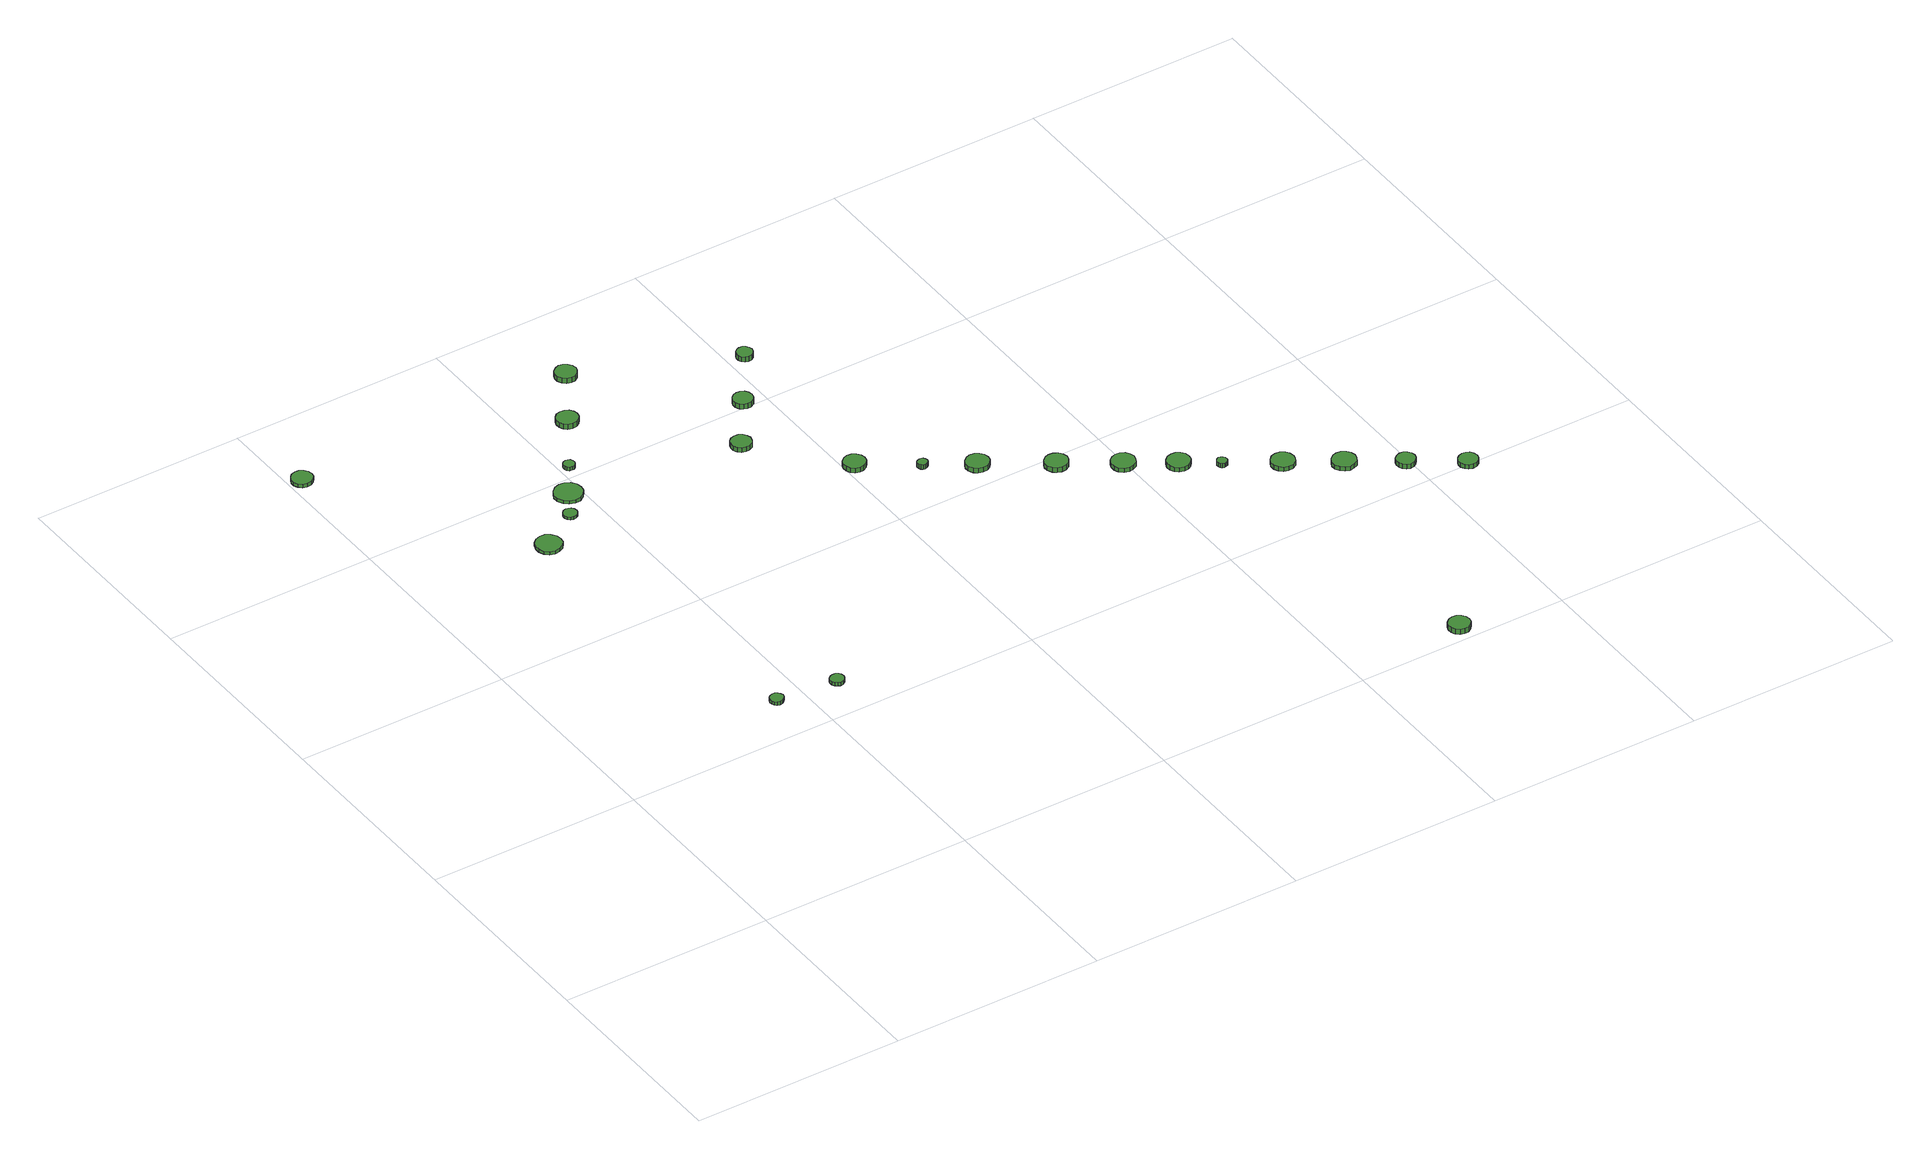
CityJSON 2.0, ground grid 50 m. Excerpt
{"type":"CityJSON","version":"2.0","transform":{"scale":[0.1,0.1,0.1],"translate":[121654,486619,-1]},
"CityObjects":{
"tree1":{"type":"SolitaryVegetationObject","attributes":{"function":"something"},"geometry":[{"type":"MultiSurface","lod":"1","boundaries":[[[0,1,2,3,4,5,6,7,8,9,10,11,12,13,14]],[[15,16,17,18,19,20,21,22,23,24,25,26,27,28,29]],[[0,29,28,1]],[[1,28,27,2]],[[2,27,26,3]],[[3,26,25,4]],[[4,25,24,5]],[[5,24,23,6]],[[6,23,22,7]],[[7,22,21,8]],[[8,21,20,9]],[[9,20,19,10]],[[10,19,18,11]],[[11,18,17,12]],[[12,17,16,13]],[[13,16,15,14]],[[14,15,29,0]]]}]},
"tree2":{"type":"SolitaryVegetationObject","attributes":{"function":"something"},"geometry":[{"type":"MultiSurface","lod":"1","boundaries":[[[30,31,32,33,34,35,36,37,38,39,40,41,42,43,44]],[[45,46,47,48,49,50,51,52,53,54,55,56,57,58,59]],[[30,59,58,31]],[[31,58,57,32]],[[32,57,56,33]],[[33,56,55,34]],[[34,55,54,35]],[[35,54,53,36]],[[36,53,52,37]],[[37,52,51,38]],[[38,51,50,39]],[[39,50,49,40]],[[40,49,48,41]],[[41,48,47,42]],[[42,47,46,43]],[[43,46,45,44]],[[44,45,59,30]]]}]},
"tree3":{"type":"SolitaryVegetationObject","attributes":{"function":"something"},"geometry":[{"type":"MultiSurface","lod":"1","boundaries":[[[60,61,62,63,64,65,66,67,68,69,70,71,72,73,74]],[[75,76,77,78,79,80,81,82,83,84,85,86,87,88,89]],[[60,89,88,61]],[[61,88,87,62]],[[62,87,86,63]],[[63,86,85,64]],[[64,85,84,65]],[[65,84,83,66]],[[66,83,82,67]],[[67,82,81,68]],[[68,81,80,69]],[[69,80,79,70]],[[70,79,78,71]],[[71,78,77,72]],[[72,77,76,73]],[[73,76,75,74]],[[74,75,89,60]]]}]},
"tree4":{"type":"SolitaryVegetationObject","attributes":{"function":"something"},"geometry":[{"type":"MultiSurface","lod":"1","boundaries":[[[90,91,92,93,94,95,96,97,98,99,100,101,102,103,104]],[[105,106,107,108,109,110,111,112,113,114,115,116,117,118,119]],[[90,119,118,91]],[[91,118,117,92]],[[92,117,116,93]],[[93,116,115,94]],[[94,115,114,95]],[[95,114,113,96]],[[96,113,112,97]],[[97,112,111,98]],[[98,111,110,99]],[[99,110,109,100]],[[100,109,108,101]],[[101,108,107,102]],[[102,107,106,103]],[[103,106,105,104]],[[104,105,119,90]]]}]},
"tree5":{"type":"SolitaryVegetationObject","attributes":{"function":"something"},"geometry":[{"type":"MultiSurface","lod":"1","boundaries":[[[120,121,122,123,124,125,126,127,128,129,130,131,132,133,134]],[[135,136,137,138,139,140,141,142,143,144,145,146,147,148,149]],[[120,149,148,121]],[[121,148,147,122]],[[122,147,146,123]],[[123,146,145,124]],[[124,145,144,125]],[[125,144,143,126]],[[126,143,142,127]],[[127,142,141,128]],[[128,141,140,129]],[[129,140,139,130]],[[130,139,138,131]],[[131,138,137,132]],[[132,137,136,133]],[[133,136,135,134]],[[134,135,149,120]]]}]},
"tree6":{"type":"SolitaryVegetationObject","attributes":{"function":"something"},"geometry":[{"type":"MultiSurface","lod":"1","boundaries":[[[150,151,152,153,154,155,156,157,158,159,160,161,162,163,164]],[[165,166,167,168,169,170,171,172,173,174,175,176,177,178,179]],[[150,179,178,151]],[[151,178,177,152]],[[152,177,176,153]],[[153,176,175,154]],[[154,175,174,155]],[[155,174,173,156]],[[156,173,172,157]],[[157,172,171,158]],[[158,171,170,159]],[[159,170,169,160]],[[160,169,168,161]],[[161,168,167,162]],[[162,167,166,163]],[[163,166,165,164]],[[164,165,179,150]]]}]},
"tree7":{"type":"SolitaryVegetationObject","attributes":{"function":"something"},"geometry":[{"type":"MultiSurface","lod":"1","boundaries":[[[180,181,182,183,184,185,186,187,188,189,190,191,192,193,194]],[[195,196,197,198,199,200,201,202,203,204,205,206,207,208,209]],[[180,209,208,181]],[[181,208,207,182]],[[182,207,206,183]],[[183,206,205,184]],[[184,205,204,185]],[[185,204,203,186]],[[186,203,202,187]],[[187,202,201,188]],[[188,201,200,189]],[[189,200,199,190]],[[190,199,198,191]],[[191,198,197,192]],[[192,197,196,193]],[[193,196,195,194]],[[194,195,209,180]]]}]},
"tree8":{"type":"SolitaryVegetationObject","attributes":{"function":"something"},"geometry":[{"type":"MultiSurface","lod":"1","boundaries":[[[210,211,212,213,214,215,216,217,218,219,220,221,222,223,224]],[[225,226,227,228,229,230,231,232,233,234,235,236,237,238,239]],[[210,239,238,211]],[[211,238,237,212]],[[212,237,236,213]],[[213,236,235,214]],[[214,235,234,215]],[[215,234,233,216]],[[216,233,232,217]],[[217,232,231,218]],[[218,231,230,219]],[[219,230,229,220]],[[220,229,228,221]],[[221,228,227,222]],[[222,227,226,223]],[[223,226,225,224]],[[224,225,239,210]]]}]},
"tree9":{"type":"SolitaryVegetationObject","attributes":{"function":"something"},"geometry":[{"type":"MultiSurface","lod":"1","boundaries":[[[240,241,242,243,244,245,246,247,248,249,250,251,252,253,254]],[[255,256,257,258,259,260,261,262,263,264,265,266,267,268,269]],[[240,269,268,241]],[[241,268,267,242]],[[242,267,266,243]],[[243,266,265,244]],[[244,265,264,245]],[[245,264,263,246]],[[246,263,262,247]],[[247,262,261,248]],[[248,261,260,249]],[[249,260,259,250]],[[250,259,258,251]],[[251,258,257,252]],[[252,257,256,253]],[[253,256,255,254]],[[254,255,269,240]]]}]},
"tree10":{"type":"SolitaryVegetationObject","attributes":{"function":"something"},"geometry":[{"type":"MultiSurface","lod":"1","boundaries":[[[270,271,272,273,274,275,276,277,278,279,280,281,282,283,284]],[[285,286,287,288,289,290,291,292,293,294,295,296,297,298,299]],[[270,299,298,271]],[[271,298,297,272]],[[272,297,296,273]],[[273,296,295,274]],[[274,295,294,275]],[[275,294,293,276]],[[276,293,292,277]],[[277,292,291,278]],[[278,291,290,279]],[[279,290,289,280]],[[280,289,288,281]],[[281,288,287,282]],[[282,287,286,283]],[[283,286,285,284]],[[284,285,299,270]]]}]},
"tree11":{"type":"SolitaryVegetationObject","attributes":{"function":"something"},"geometry":[{"type":"MultiSurface","lod":"1","boundaries":[[[300,301,302,303,304,305,306,307,308,309,310,311,312,313,314]],[[315,316,317,318,319,320,321,322,323,324,325,326,327,328,329]],[[300,329,328,301]],[[301,328,327,302]],[[302,327,326,303]],[[303,326,325,304]],[[304,325,324,305]],[[305,324,323,306]],[[306,323,322,307]],[[307,322,321,308]],[[308,321,320,309]],[[309,320,319,310]],[[310,319,318,311]],[[311,318,317,312]],[[312,317,316,313]],[[313,316,315,314]],[[314,315,329,300]]]}]},
"tree12":{"type":"SolitaryVegetationObject","attributes":{"function":"something"},"geometry":[{"type":"MultiSurface","lod":"1","boundaries":[[[330,331,332,333,334,335,336,337,338,339,340,341,342,343,344]],[[345,346,347,348,349,350,351,352,353,354,355,356,357,358,359]],[[330,359,358,331]],[[331,358,357,332]],[[332,357,356,333]],[[333,356,355,334]],[[334,355,354,335]],[[335,354,353,336]],[[336,353,352,337]],[[337,352,351,338]],[[338,351,350,339]],[[339,350,349,340]],[[340,349,348,341]],[[341,348,347,342]],[[342,347,346,343]],[[343,346,345,344]],[[344,345,359,330]]]}]},
"tree13":{"type":"SolitaryVegetationObject","attributes":{"function":"something"},"geometry":[{"type":"MultiSurface","lod":"1","boundaries":[[[360,361,362,363,364,365,366,367,368,369,370,371,372,373,374]],[[375,376,377,378,379,380,381,382,383,384,385,386,387,388,389]],[[360,389,388,361]],[[361,388,387,362]],[[362,387,386,363]],[[363,386,385,364]],[[364,385,384,365]],[[365,384,383,366]],[[366,383,382,367]],[[367,382,381,368]],[[368,381,380,369]],[[369,380,379,370]],[[370,379,378,371]],[[371,378,377,372]],[[372,377,376,373]],[[373,376,375,374]],[[374,375,389,360]]]}]},
"tree14":{"type":"SolitaryVegetationObject","attributes":{"function":"something"},"geometry":[{"type":"MultiSurface","lod":"1","boundaries":[[[390,391,392,393,394,395,396,397,398,399,400,401,402,403,404]],[[405,406,407,408,409,410,411,412,413,414,415,416,417,418,419]],[[390,419,418,391]],[[391,418,417,392]],[[392,417,416,393]],[[393,416,415,394]],[[394,415,414,395]],[[395,414,413,396]],[[396,413,412,397]],[[397,412,411,398]],[[398,411,410,399]],[[399,410,409,400]],[[400,409,408,401]],[[401,408,407,402]],[[402,407,406,403]],[[403,406,405,404]],[[404,405,419,390]]]}]},
"tree15":{"type":"SolitaryVegetationObject","attributes":{"function":"something"},"geometry":[{"type":"MultiSurface","lod":"1","boundaries":[[[420,421,422,423,424,425,426,427,428,429,430,431,432,433,434]],[[435,436,437,438,439,440,441,442,443,444,445,446,447,448,449]],[[420,449,448,421]],[[421,448,447,422]],[[422,447,446,423]],[[423,446,445,424]],[[424,445,444,425]],[[425,444,443,426]],[[426,443,442,427]],[[427,442,441,428]],[[428,441,440,429]],[[429,440,439,430]],[[430,439,438,431]],[[431,438,437,432]],[[432,437,436,433]],[[433,436,435,434]],[[434,435,449,420]]]}]},
"tree16":{"type":"SolitaryVegetationObject","attributes":{"function":"something"},"geometry":[{"type":"MultiSurface","lod":"1","boundaries":[[[450,451,452,453,454,455,456,457,458,459,460,461,462,463,464]],[[465,466,467,468,469,470,471,472,473,474,475,476,477,478,479]],[[450,479,478,451]],[[451,478,477,452]],[[452,477,476,453]],[[453,476,475,454]],[[454,475,474,455]],[[455,474,473,456]],[[456,473,472,457]],[[457,472,471,458]],[[458,471,470,459]],[[459,470,469,460]],[[460,469,468,461]],[[461,468,467,462]],[[462,467,466,463]],[[463,466,465,464]],[[464,465,479,450]]]}]},
"tree17":{"type":"SolitaryVegetationObject","attributes":{"function":"something"},"geometry":[{"type":"MultiSurface","lod":"1","boundaries":[[[480,481,482,483,484,485,486,487,488,489,490,491,492,493,494]],[[495,496,497,498,499,500,501,502,503,504,505,506,507,508,509]],[[480,509,508,481]],[[481,508,507,482]],[[482,507,506,483]],[[483,506,505,484]],[[484,505,504,485]],[[485,504,503,486]],[[486,503,502,487]],[[487,502,501,488]],[[488,501,500,489]],[[489,500,499,490]],[[490,499,498,491]],[[491,498,497,492]],[[492,497,496,493]],[[493,496,495,494]],[[494,495,509,480]]]}]},
"tree18":{"type":"SolitaryVegetationObject","attributes":{"function":"something"},"geometry":[{"type":"MultiSurface","lod":"1","boundaries":[[[510,511,512,513,514,515,516,517,518,519,520,521,522,523,524]],[[525,526,527,528,529,530,531,532,533,534,535,536,537,538,539]],[[510,539,538,511]],[[511,538,537,512]],[[512,537,536,513]],[[513,536,535,514]],[[514,535,534,515]],[[515,534,533,516]],[[516,533,532,517]],[[517,532,531,518]],[[518,531,530,519]],[[519,530,529,520]],[[520,529,528,521]],[[521,528,527,522]],[[522,527,526,523]],[[523,526,525,524]],[[524,525,539,510]]]}]},
"tree19":{"type":"SolitaryVegetationObject","attributes":{"function":"something"},"geometry":[{"type":"MultiSurface","lod":"1","boundaries":[[[540,541,542,543,544,545,546,547,548,549,550,551,552,553,554]],[[555,556,557,558,559,560,561,562,563,564,565,566,567,568,569]],[[540,569,568,541]],[[541,568,567,542]],[[542,567,566,543]],[[543,566,565,544]],[[544,565,564,545]],[[545,564,563,546]],[[546,563,562,547]],[[547,562,561,548]],[[548,561,560,549]],[[549,560,559,550]],[[550,559,558,551]],[[551,558,557,552]],[[552,557,556,553]],[[553,556,555,554]],[[554,555,569,540]]]}]},
"tree20":{"type":"SolitaryVegetationObject","attributes":{"function":"something"},"geometry":[{"type":"MultiSurface","lod":"1","boundaries":[[[570,571,572,573,574,575,576,577,578,579,580,581,582,583,584]],[[585,586,587,588,589,590,591,592,593,594,595,596,597,598,599]],[[570,599,598,571]],[[571,598,597,572]],[[572,597,596,573]],[[573,596,595,574]],[[574,595,594,575]],[[575,594,593,576]],[[576,593,592,577]],[[577,592,591,578]],[[578,591,590,579]],[[579,590,589,580]],[[580,589,588,581]],[[581,588,587,582]],[[582,587,586,583]],[[583,586,585,584]],[[584,585,599,570]]]}]},
"tree21":{"type":"SolitaryVegetationObject","attributes":{"function":"something"},"geometry":[{"type":"MultiSurface","lod":"1","boundaries":[[[600,601,602,603,604,605,606,607,608,609,610,611,612,613,614]],[[615,616,617,618,619,620,621,622,623,624,625,626,627,628,629]],[[600,629,628,601]],[[601,628,627,602]],[[602,627,626,603]],[[603,626,625,604]],[[604,625,624,605]],[[605,624,623,606]],[[606,623,622,607]],[[607,622,621,608]],[[608,621,620,609]],[[609,620,619,610]],[[610,619,618,611]],[[611,618,617,612]],[[612,617,616,613]],[[613,616,615,614]],[[614,615,629,600]]]}]},
"tree22":{"type":"SolitaryVegetationObject","attributes":{"function":"something"},"geometry":[{"type":"MultiSurface","lod":"1","boundaries":[[[630,631,632,633,634,635,636,637,638,639,640,641,642,643,644]],[[645,646,647,648,649,650,651,652,653,654,655,656,657,658,659]],[[630,659,658,631]],[[631,658,657,632]],[[632,657,656,633]],[[633,656,655,634]],[[634,655,654,635]],[[635,654,653,636]],[[636,653,652,637]],[[637,652,651,638]],[[638,651,650,639]],[[639,650,649,640]],[[640,649,648,641]],[[641,648,647,642]],[[642,647,646,643]],[[643,646,645,644]],[[644,645,659,630]]]}]},
"tree23":{"type":"SolitaryVegetationObject","attributes":{"function":"something"},"geometry":[{"type":"MultiSurface","lod":"1","boundaries":[[[660,661,662,663,664,665,666,667,668,669,670,671,672,673,674]],[[675,676,677,678,679,680,681,682,683,684,685,686,687,688,689]],[[660,689,688,661]],[[661,688,687,662]],[[662,687,686,663]],[[663,686,685,664]],[[664,685,684,665]],[[665,684,683,666]],[[666,683,682,667]],[[667,682,681,668]],[[668,681,680,669]],[[669,680,679,670]],[[670,679,678,671]],[[671,678,677,672]],[[672,677,676,673]],[[673,676,675,674]],[[674,675,689,660]]]}]},
"tree24":{"type":"SolitaryVegetationObject","attributes":{"function":"something"},"geometry":[{"type":"MultiSurface","lod":"1","boundaries":[[[690,691,692,693,694,695,696,697,698,699,700,701,702,703,704]],[[705,706,707,708,709,710,711,712,713,714,715,716,717,718,719]],[[690,719,718,691]],[[691,718,717,692]],[[692,717,716,693]],[[693,716,715,694]],[[694,715,714,695]],[[695,714,713,696]],[[696,713,712,697]],[[697,712,711,698]],[[698,711,710,699]],[[699,710,709,700]],[[700,709,708,701]],[[701,708,707,702]],[[702,707,706,703]],[[703,706,705,704]],[[704,705,719,690]]]}]}
},
"vertices":[
[56,1802,17],[54,1812,17],[48,1820,17],[39,1825,17],[29,1826,17],[19,1823,17],[12,1816,17],[8,1807,17],[8,1797,17],[12,1788,17],[19,1781,17],[29,1778,17],[39,1779,17],[48,1784,17],[54,1792,17],[54,1792,8],[48,1784,8],[39,1779,8],[29,1778,8],[19,1781,8],[12,1788,8],[8,1797,8],[8,1807,8],[12,1816,8],[19,1823,8],[29,1826,8],[39,1825,8],[48,1820,8],[54,1812,8],[56,1802,8],
[455,619,17],[453,625,17],[449,630,17],[444,634,17],[437,634,17],[431,632,17],[426,628,17],[423,622,17],[423,615,17],[426,609,17],[431,605,17],[437,603,17],[444,604,17],[449,607,17],[453,612,17],[453,612,8],[449,607,8],[444,604,8],[437,603,8],[431,605,8],[426,609,8],[423,615,8],[423,622,8],[426,628,8],[431,632,8],[437,634,8],[444,634,8],[449,630,8],[453,625,8],[455,619,8],
[366,1327,17],[364,1339,17],[356,1349,17],[345,1356,17],[333,1357,17],[321,1353,17],[312,1345,17],[307,1333,17],[307,1321,17],[312,1309,17],[321,1301,17],[333,1297,17],[345,1298,17],[356,1305,17],[364,1315,17],[364,1315,9],[356,1305,9],[345,1298,9],[333,1297,9],[321,1301,9],[312,1309,9],[307,1321,9],[307,1333,9],[312,1345,9],[321,1353,9],[333,1357,9],[345,1356,9],[356,1349,9],[364,1339,9],[366,1327,9],
[597,604,17],[596,611,17],[592,616,17],[586,620,17],[579,620,17],[573,618,17],[568,614,17],[565,608,17],[565,601,17],[568,595,17],[573,591,17],[579,588,17],[586,589,17],[592,592,17],[596,598,17],[596,598,8],[592,592,8],[586,589,8],[579,588,8],[573,591,8],[568,595,8],[565,601,8],[565,608,8],[568,614,8],[573,618,8],[579,620,8],[586,620,8],[592,616,8],[596,611,8],[597,604,8],
[449,1392,15],[448,1399,15],[444,1404,15],[438,1407,15],[432,1408,15],[425,1406,15],[420,1401,15],[418,1395,15],[418,1389,15],[420,1383,15],[425,1378,15],[432,1376,15],[438,1377,15],[444,1380,15],[448,1386,15],[448,1386,8],[444,1380,8],[438,1377,8],[432,1376,8],[425,1378,8],[420,1383,8],[418,1389,8],[418,1395,8],[420,1401,8],[425,1406,8],[432,1408,8],[438,1407,8],[444,1404,8],[448,1399,8],[449,1392,8],
[501,1453,16],[499,1466,16],[491,1477,16],[479,1484,16],[466,1485,16],[453,1481,16],[443,1472,16],[437,1460,16],[437,1446,16],[443,1434,16],[453,1425,16],[466,1421,16],[479,1422,16],[491,1429,16],[499,1440,16],[499,1440,8],[491,1429,8],[479,1422,8],[466,1421,8],[453,1425,8],[443,1434,8],[437,1446,8],[437,1460,8],[443,1472,8],[453,1481,8],[466,1485,8],[479,1484,8],[491,1477,8],[499,1466,8],[501,1453,8],
[537,1533,17],[536,1538,17],[533,1543,17],[528,1545,17],[523,1546,17],[517,1544,17],[513,1541,17],[511,1536,17],[511,1530,17],[513,1525,17],[517,1521,17],[523,1520,17],[528,1520,17],[533,1523,17],[536,1527,17],[536,1527,8],[533,1523,8],[528,1520,8],[523,1520,8],[517,1521,8],[513,1525,8],[511,1530,8],[511,1536,8],[513,1541,8],[517,1544,8],[523,1546,8],[528,1545,8],[533,1543,8],[536,1538,8],[537,1533,8],
[631,1664,21],[629,1674,21],[623,1682,21],[614,1687,21],[603,1688,21],[593,1685,21],[586,1678,21],[582,1669,21],[582,1658,21],[586,1649,21],[593,1642,21],[603,1639,21],[614,1640,21],[623,1645,21],[629,1653,21],[629,1653,8],[623,1645,8],[614,1640,8],[603,1639,8],[593,1642,8],[586,1649,8],[582,1658,8],[582,1669,8],[586,1678,8],[593,1685,8],[603,1688,8],[614,1687,8],[623,1682,8],[629,1674,8],[631,1664,8],
[711,1790,28],[709,1800,28],[703,1808,28],[694,1814,28],[684,1815,28],[674,1811,28],[666,1805,28],[662,1795,28],[662,1785,28],[666,1775,28],[674,1768,28],[684,1765,28],[694,1766,28],[703,1771,28],[709,1780,28],[709,1780,15],[703,1771,15],[694,1766,15],[684,1765,15],[674,1768,15],[666,1775,15],[662,1785,15],[662,1795,15],[666,1805,15],[674,1811,15],[684,1815,15],[694,1814,15],[703,1808,15],[709,1800,15],[711,1790,15],
[889,1396,19],[886,1405,19],[881,1413,19],[872,1418,19],[863,1419,19],[853,1416,19],[846,1410,19],[842,1401,19],[842,1391,19],[846,1382,19],[853,1376,19],[863,1373,19],[872,1374,19],[881,1378,19],[886,1386,19],[886,1386,7],[881,1378,7],[872,1374,7],[863,1373,7],[853,1376,7],[846,1382,7],[842,1391,7],[842,1401,7],[846,1410,7],[853,1416,7],[863,1419,7],[872,1418,7],[881,1413,7],[886,1405,7],[889,1396,7],
[1050,1207,19],[1048,1217,19],[1041,1225,19],[1032,1231,19],[1022,1232,19],[1012,1229,19],[1004,1222,19],[1000,1212,19],[1000,1202,19],[1004,1192,19],[1012,1185,19],[1022,1182,19],[1032,1183,19],[1041,1188,19],[1048,1196,19],[1048,1196,7],[1041,1188,7],[1032,1183,7],[1022,1182,7],[1012,1185,7],[1004,1192,7],[1000,1202,7],[1000,1212,7],[1004,1222,7],[1012,1229,7],[1022,1232,7],[1032,1231,7],[1041,1225,7],[1048,1217,7],[1050,1207,7],
[973,1518,20],[971,1527,20],[966,1535,20],[957,1539,20],[948,1540,20],[939,1537,20],[932,1531,20],[928,1522,20],[928,1513,20],[932,1504,20],[939,1498,20],[948,1495,20],[957,1496,20],[966,1501,20],[971,1508,20],[971,1508,7],[966,1501,7],[957,1496,7],[948,1495,7],[939,1498,7],[932,1504,7],[928,1513,7],[928,1522,7],[932,1531,7],[939,1537,7],[948,1540,7],[957,1539,7],[966,1535,7],[971,1527,7],[973,1518,7],
[1154,1127,19],[1153,1132,19],[1150,1136,19],[1146,1138,19],[1141,1138,19],[1137,1137,19],[1133,1134,19],[1131,1129,19],[1131,1125,19],[1133,1120,19],[1137,1117,19],[1141,1115,19],[1146,1116,19],[1150,1118,19],[1153,1122,19],[1153,1122,7],[1150,1118,7],[1146,1116,7],[1141,1115,7],[1137,1117,7],[1133,1120,7],[1131,1125,7],[1131,1129,7],[1133,1134,7],[1137,1137,7],[1141,1138,7],[1146,1138,7],[1150,1136,7],[1153,1132,7],[1154,1127,7],
[1057,1644,24],[1055,1651,24],[1051,1658,24],[1044,1662,24],[1036,1662,24],[1029,1660,24],[1023,1655,24],[1020,1648,24],[1020,1640,24],[1023,1633,24],[1029,1628,24],[1036,1625,24],[1044,1626,24],[1051,1630,24],[1055,1636,24],[1055,1636,11],[1051,1630,11],[1044,1626,11],[1036,1625,11],[1029,1628,11],[1023,1633,11],[1020,1640,11],[1020,1648,11],[1023,1655,11],[1029,1660,11],[1036,1662,11],[1044,1662,11],[1051,1658,11],[1055,1651,11],[1057,1644,11],
[1266,1065,19],[1264,1076,19],[1257,1085,19],[1248,1090,19],[1237,1092,19],[1226,1088,19],[1218,1081,19],[1213,1071,19],[1213,1060,19],[1218,1049,19],[1226,1042,19],[1237,1039,19],[1248,1040,19],[1257,1045,19],[1264,1054,19],[1264,1054,7],[1257,1045,7],[1248,1040,7],[1237,1039,7],[1226,1042,7],[1218,1049,7],[1213,1060,7],[1213,1071,7],[1218,1081,7],[1226,1088,7],[1237,1092,7],[1248,1090,7],[1257,1085,7],[1264,1076,7],[1266,1065,7],
[1404,974,20],[1401,985,20],[1395,994,20],[1385,999,20],[1374,1000,20],[1364,997,20],[1356,990,20],[1351,980,20],[1351,969,20],[1356,958,20],[1364,951,20],[1374,948,20],[1385,949,20],[1395,954,20],[1401,963,20],[1401,963,8],[1395,954,8],[1385,949,8],[1374,948,8],[1364,951,8],[1356,958,8],[1351,969,8],[1351,980,8],[1356,990,8],[1364,997,8],[1374,1000,8],[1385,999,8],[1395,994,8],[1401,985,8],[1404,974,8],
[1522,898,19],[1519,909,19],[1513,918,19],[1503,924,19],[1492,925,19],[1481,921,19],[1472,914,19],[1468,903,19],[1468,892,19],[1472,882,19],[1481,874,19],[1492,870,19],[1503,872,19],[1513,877,19],[1519,887,19],[1519,887,8],[1513,877,8],[1503,872,8],[1492,870,8],[1481,874,8],[1472,882,8],[1468,892,8],[1468,903,8],[1472,914,8],[1481,921,8],[1492,925,8],[1503,924,8],[1513,918,8],[1519,909,8],[1522,898,8],
[1789,32,28],[1787,42,28],[1781,51,28],[1772,56,28],[1762,57,28],[1752,54,28],[1744,47,28],[1740,38,28],[1740,27,28],[1744,18,28],[1752,11,28],[1762,8,28],[1772,9,28],[1781,14,28],[1787,22,28],[1787,22,15],[1781,14,15],[1772,9,15],[1762,8,15],[1752,11,15],[1744,18,15],[1740,27,15],[1740,38,15],[1744,47,15],[1752,54,15],[1762,57,15],[1772,56,15],[1781,51,15],[1787,42,15],[1789,32,15],
[1618,835,19],[1616,846,19],[1609,855,19],[1600,860,19],[1589,861,19],[1578,858,19],[1570,850,19],[1565,840,19],[1565,829,19],[1570,819,19],[1578,811,19],[1589,808,19],[1600,809,19],[1609,815,19],[1616,824,19],[1616,824,8],[1609,815,8],[1600,809,8],[1589,808,8],[1578,811,8],[1570,819,8],[1565,829,8],[1565,840,8],[1570,850,8],[1578,858,8],[1589,861,8],[1600,860,8],[1609,855,8],[1616,846,8],[1618,835,8],
[1679,784,19],[1678,789,19],[1675,793,19],[1671,795,19],[1666,796,19],[1661,794,19],[1658,791,19],[1656,787,19],[1656,782,19],[1658,777,19],[1661,774,19],[1666,772,19],[1671,773,19],[1675,775,19],[1678,779,19],[1678,779,8],[1675,775,8],[1671,773,8],[1666,772,8],[1661,774,8],[1658,777,8],[1656,782,8],[1656,787,8],[1658,791,8],[1661,794,8],[1666,796,8],[1671,795,8],[1675,793,8],[1678,789,8],[1679,784,8],
[1801,715,19],[1799,726,19],[1793,735,19],[1783,741,19],[1772,742,19],[1761,739,19],[1753,731,19],[1748,721,19],[1748,710,19],[1753,700,19],[1761,692,19],[1772,689,19],[1783,690,19],[1793,695,19],[1799,705,19],[1799,705,8],[1793,695,8],[1783,690,8],[1772,689,8],[1761,692,8],[1753,700,8],[1748,710,8],[1748,721,8],[1753,731,8],[1761,739,8],[1772,742,8],[1783,741,8],[1793,735,8],[1799,726,8],[1801,715,8],
[1910,646,19],[1907,657,19],[1901,666,19],[1891,672,19],[1879,673,19],[1869,670,19],[1860,662,19],[1855,651,19],[1855,640,19],[1860,630,19],[1869,622,19],[1879,618,19],[1891,620,19],[1901,625,19],[1907,635,19],[1907,635,8],[1901,625,8],[1891,620,8],[1879,618,8],[1869,622,8],[1860,630,8],[1855,640,8],[1855,651,8],[1860,662,8],[1869,670,8],[1879,673,8],[1891,672,8],[1901,666,8],[1907,657,8],[1910,646,8],
[2013,576,20],[2011,585,20],[2005,592,20],[1998,597,20],[1989,598,20],[1980,595,20],[1973,589,20],[1970,581,20],[1970,572,20],[1973,563,20],[1980,557,20],[1989,554,20],[1998,555,20],[2005,560,20],[2011,567,20],[2011,567,8],[2005,560,8],[1998,555,8],[1989,554,8],[1980,557,8],[1973,563,8],[1970,572,8],[1970,581,8],[1973,589,8],[1980,595,8],[1989,598,8],[1998,597,8],[2005,592,8],[2011,585,8],[2013,576,8],
[2122,504,19],[2120,513,19],[2115,521,19],[2107,525,19],[2098,526,19],[2089,523,19],[2082,517,19],[2078,509,19],[2078,499,19],[2082,491,19],[2089,485,19],[2098,482,19],[2107,483,19],[2115,488,19],[2120,495,19],[2120,495,8],[2115,488,8],[2107,483,8],[2098,482,8],[2089,485,8],[2082,491,8],[2078,499,8],[2078,509,8],[2082,517,8],[2089,523,8],[2098,526,8],[2107,525,8],[2115,521,8],[2120,513,8],[2122,504,8]
]}
